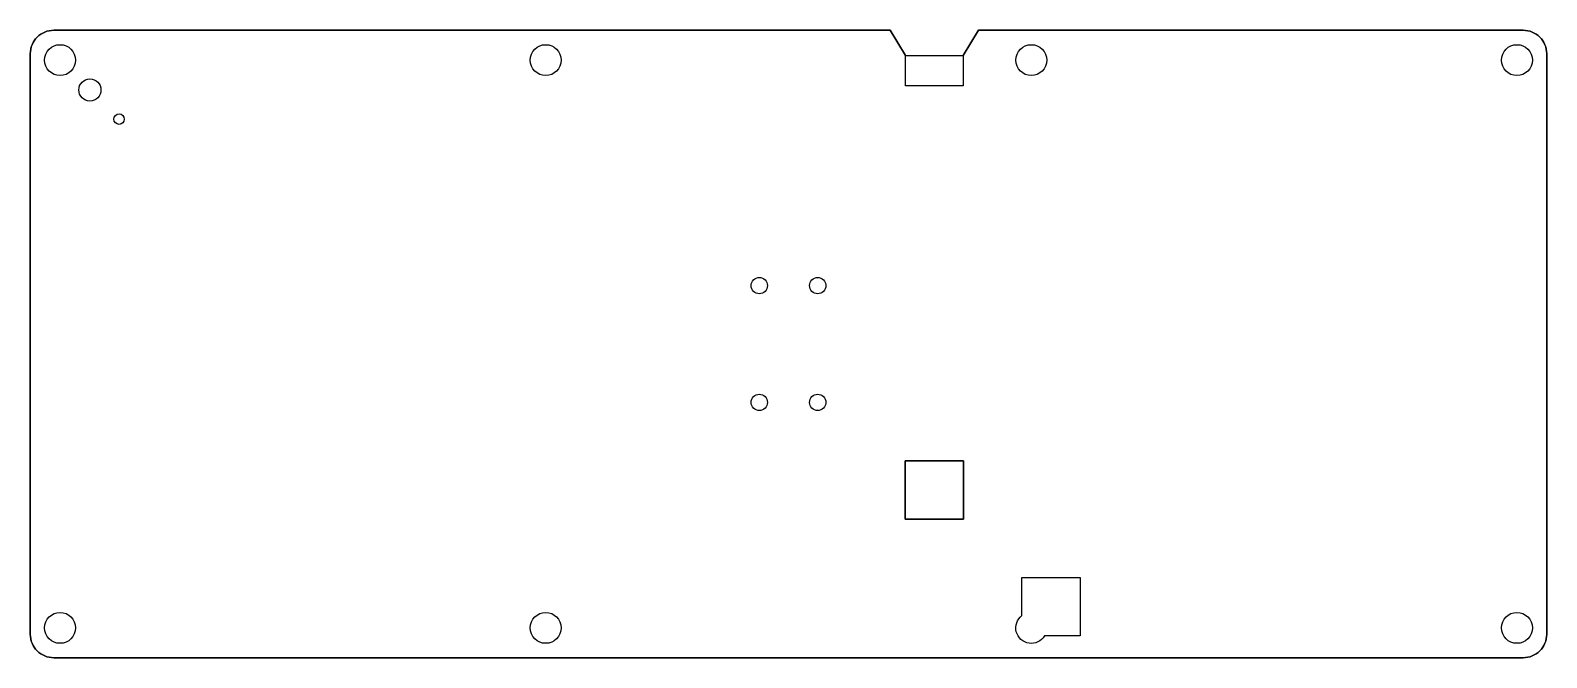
# Model space of a CAD drawing. Extents: x -130 to 130, y -54 to 54.
import ezdxf

# ---------------------------------------------------------------- set-up
doc = ezdxf.new("R2010")
doc.units = 0
doc.layers.get('0').update_dxf_attribs({"linetype": 'continuous'})

msp = doc.modelspace()

# ---------------------------------------------------------------- linework, layer by layer
at = {"color": 0}
for points in [[(-129.93, -49.73, 0.414214), (-125.92, -53.73), (125.92, -53.73, 0.414214), (129.93, -49.73), (129.93, 49.73, 0.414214), (125.92, 53.73), (32.55, 53.73), (29.95, 49.42), (29.95, 44.23), (20.05, 44.23), (20.05, 49.42), (17.45, 53.73), (-125.92, 53.73, 0.414214), (-129.93, 49.73)], [(-129.93, -49.73), (-129.93, 49.73, -0.414214), (-125.92, 53.73), (17.45, 53.73), (20.05, 49.42), (29.95, 49.42), (32.55, 53.73), (125.92, 53.73, -0.414214), (129.93, 49.73), (129.93, -49.73, -0.414214), (125.92, -53.73), (-125.92, -53.73, -0.414214)], [(50, -50), (43.87, -50, -1.206397), (40, -46.52), (40, -40), (50, -40)], [(43.87, -50, -1.206397), (40, -46.52), (40, -40), (50, -40), (50, -50)]]:
    msp.add_lwpolyline(points, format="xyb", close=True, dxfattribs=at)
for points in [[(20, -30), (20, -20), (30, -20), (30, -30)], [(30, -20), (20, -20), (20, -30), (30, -30)]]:
    msp.add_lwpolyline(points, close=True, dxfattribs=at)
for centre, radius in [((-124.83, 48.62, 2.5), 2.65), ((-124.83, 48.62, -2.5), 2.65), ((-41.61, 48.62, 2.5), 2.65), ((-41.61, 48.62, -2.5), 2.65), ((41.61, 48.62, 2.5), 2.65), ((41.61, 48.62, -2.5), 2.65), ((124.83, 48.62, 2.5), 2.65), ((124.83, 48.62, -2.5), 2.65), ((-119.72, 43.52, 2.5), 1.9), ((-119.72, 43.52, -2.5), 1.9), ((-114.72, 38.52, 2.5), 0.9), ((-114.72, 38.52, -2.5), 0.9), ((-5, 10, 2.5), 1.4), ((-5, 10, -2.5), 1.4), ((5, 10, 2.5), 1.4), ((5, 10, -2.5), 1.4), ((-5, -10, 2.5), 1.4), ((-5, -10, -2.5), 1.4), ((5, -10, 2.5), 1.4), ((5, -10, -2.5), 1.4), ((-124.83, -48.62, 2.5), 2.65), ((-124.83, -48.62, -2.5), 2.65), ((-41.61, -48.62, 2.5), 2.65), ((-41.61, -48.62, -2.5), 2.65), ((124.83, -48.62, 2.5), 2.65), ((124.83, -48.62, -2.5), 2.65)]:
    msp.add_circle(centre, radius, dxfattribs=at)

doc.saveas('drawing.dxf')
